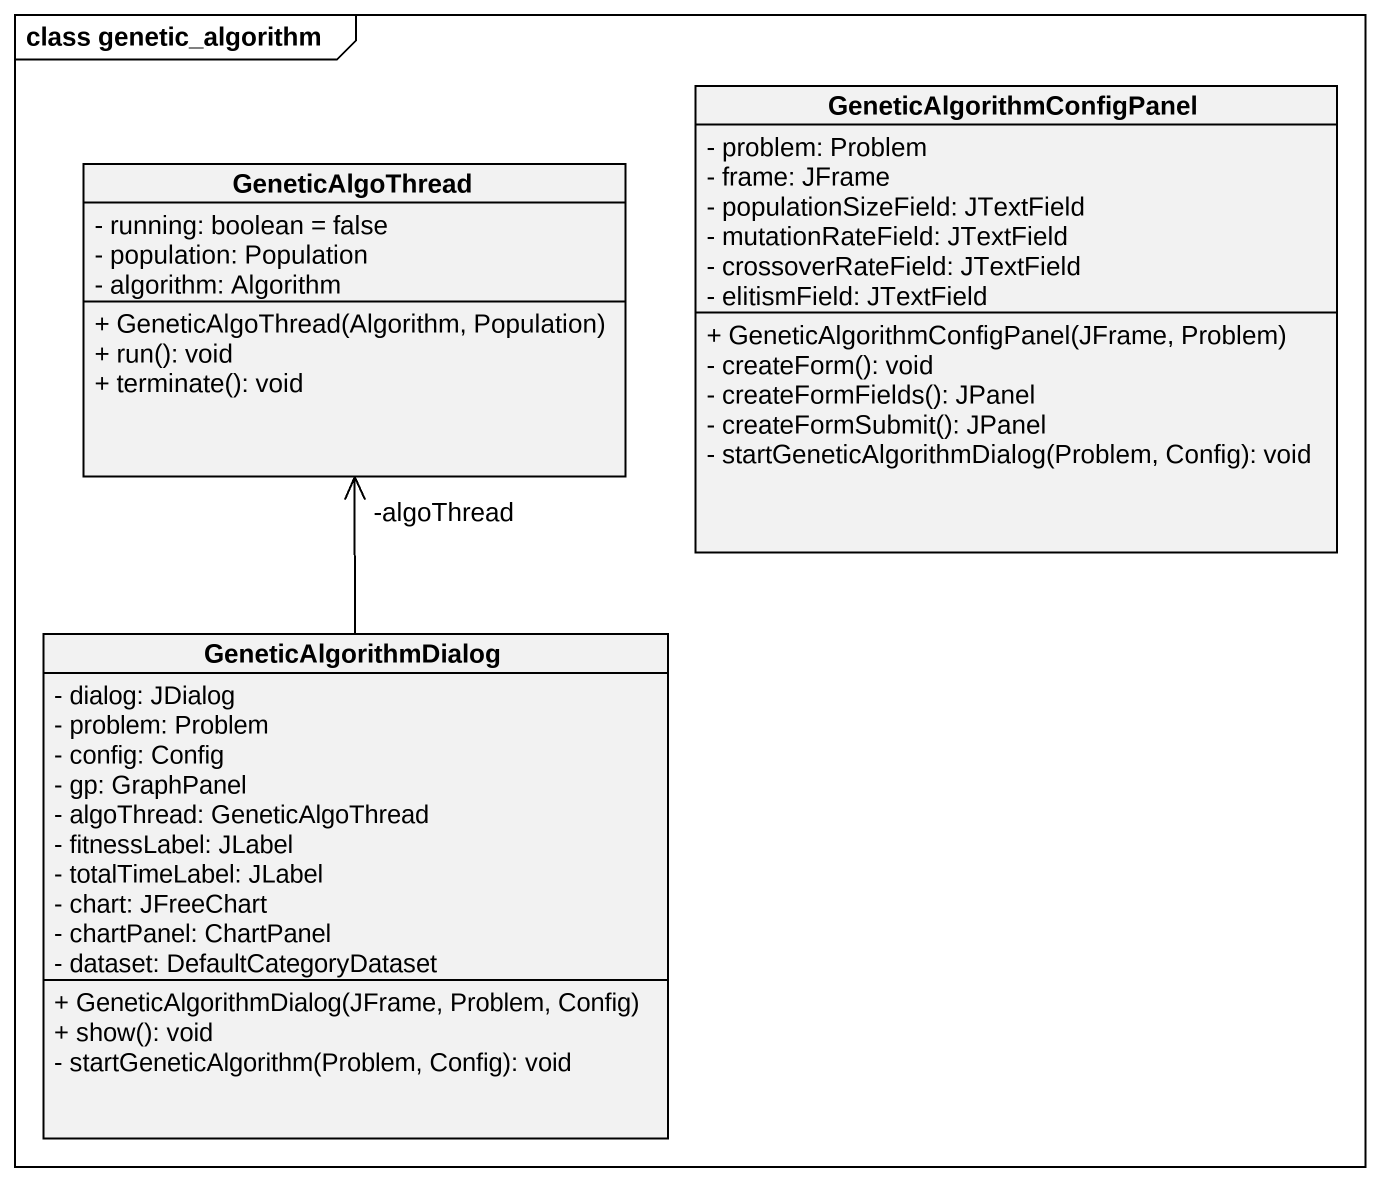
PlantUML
@startuml
mainframe class genetic_algorithm
hide circle
hide empty members
skinparam classAttributeIconSize 0
class GeneticAlgorithmConfigPanel {
  - problem: Problem
  - frame: JFrame
  - populationSizeField: JTextField
  - mutationRateField: JTextField
  - crossoverRateField: JTextField
  - elitismField: JTextField
  + GeneticAlgorithmConfigPanel(JFrame, Problem)
  - createForm(): void
  - createFormFields(): JPanel
  - createFormSubmit(): JPanel
  - startGeneticAlgorithmDialog(Problem, Config): void
}
class GeneticAlgoThread {
  - running: boolean = false
  - population: Population
  - algorithm: Algorithm
  + GeneticAlgoThread(Algorithm, Population)
  + run(): void
  + terminate(): void
}
class GeneticAlgorithmDialog {
  - dialog: JDialog
  - problem: Problem
  - config: Config
  - gp: GraphPanel
  - algoThread: GeneticAlgoThread
  - fitnessLabel: JLabel
  - totalTimeLabel: JLabel
  - chart: JFreeChart
  - chartPanel: ChartPanel
  - dataset: DefaultCategoryDataset
  + GeneticAlgorithmDialog(JFrame, Problem, Config)
  + show(): void
  - startGeneticAlgorithm(Problem, Config): void
}
GeneticAlgorithmDialog -up-> "-algoThread" GeneticAlgoThread
@enduml
